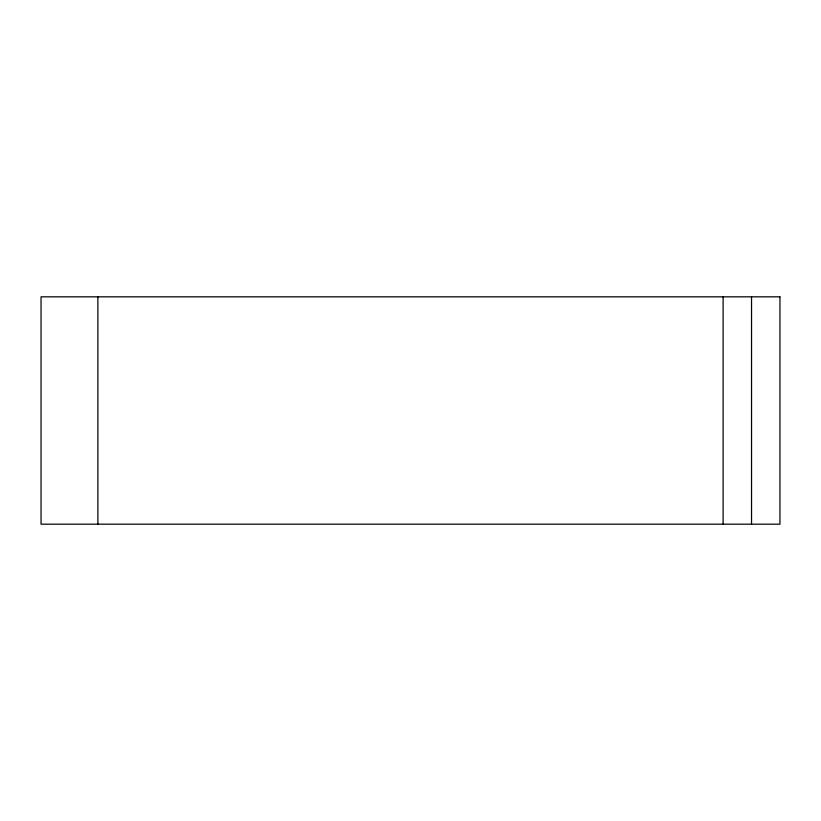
<?xml version="1.0" encoding="UTF-8"?>
<svg xmlns="http://www.w3.org/2000/svg" width="821" height="821" viewBox="0 0 821 821"><rect width="100%" height="100%" fill="white"/><g stroke="black" fill="none" stroke-linecap="round" stroke-linejoin="round"><path stroke-width="1.23" d="M751.533 296.822L751.533 524.178M723.116 296.822L723.116 524.178M97.884 296.822L97.884 524.178M779.95 296.822L41.05 296.822L41.05 524.178L779.95 524.178L779.95 296.822"/></g></svg>
